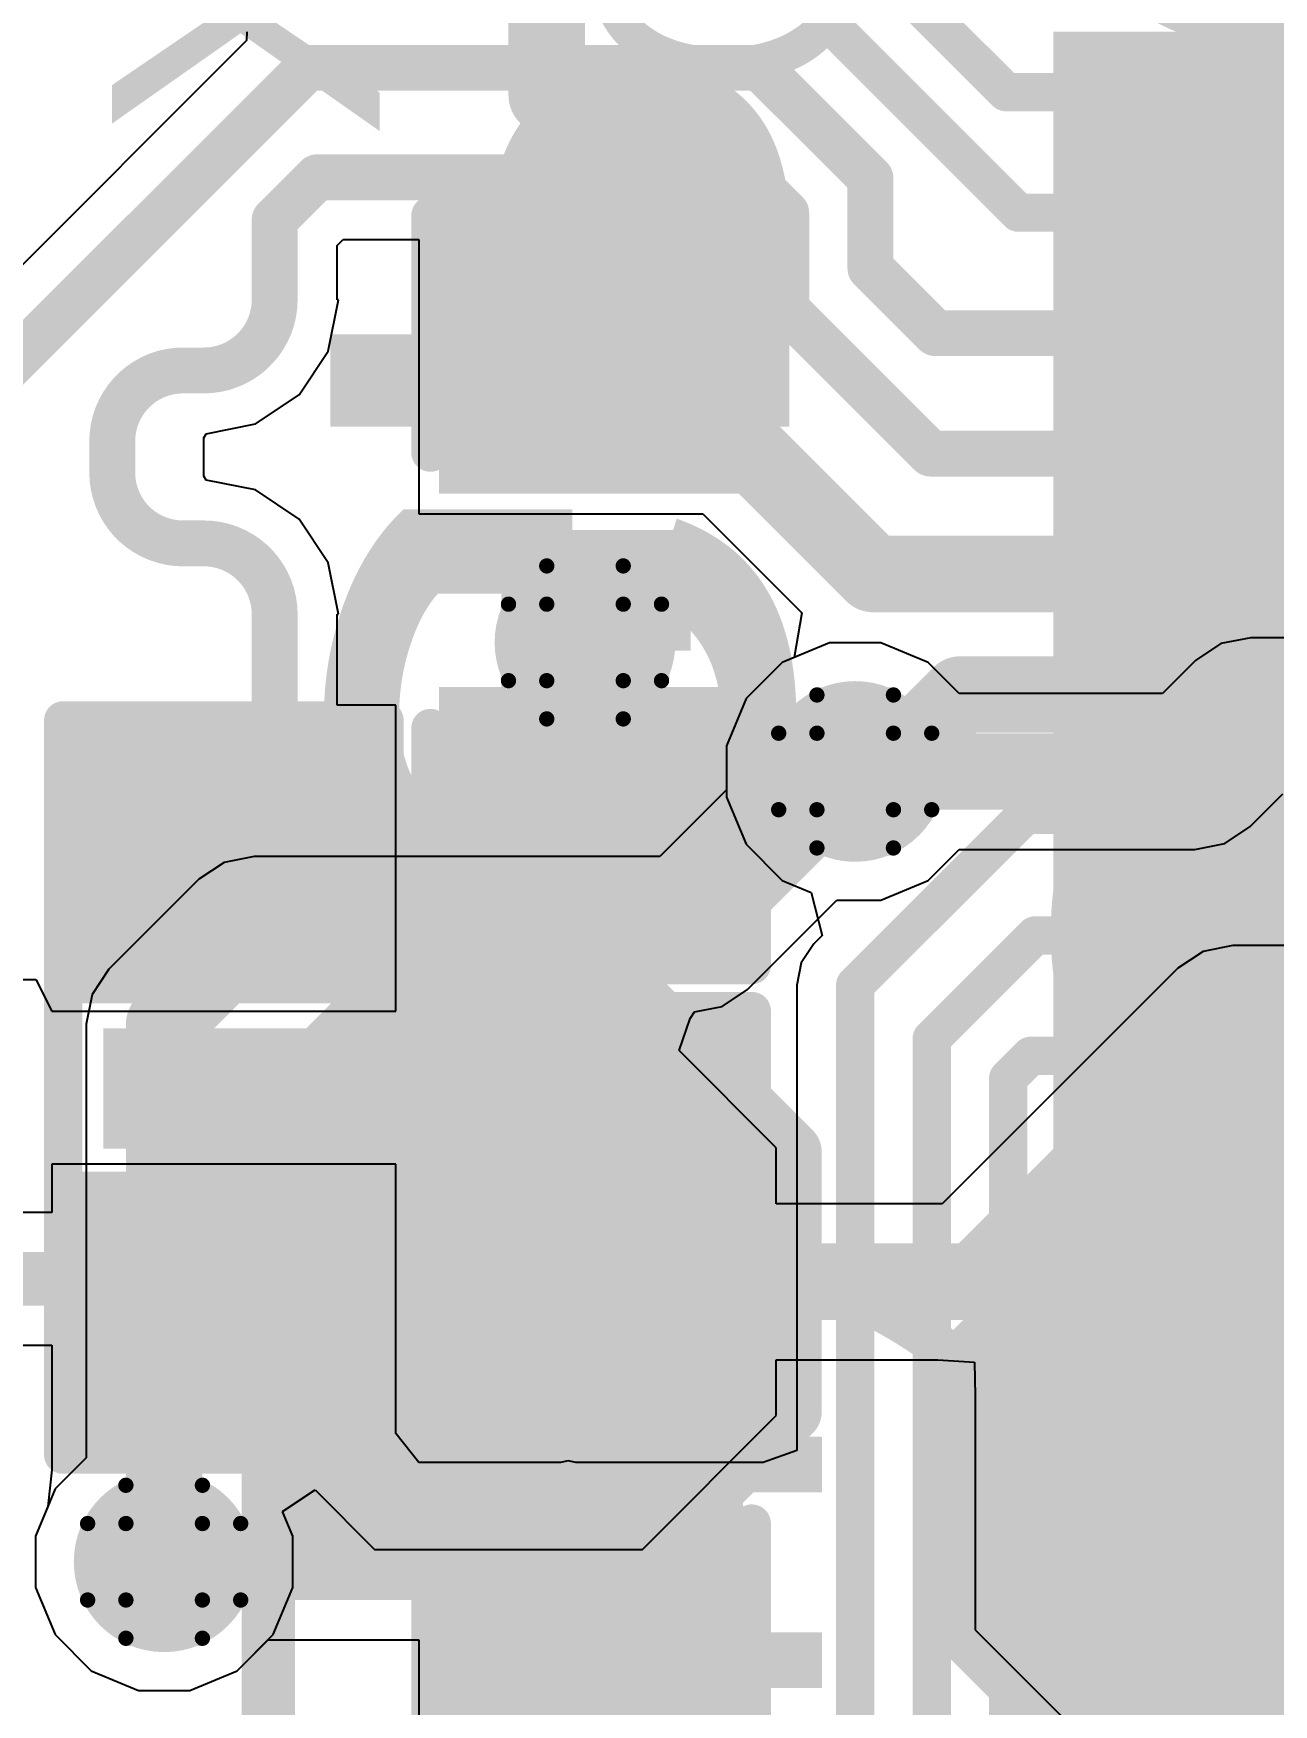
# Model space of a CAD drawing. Header units: inches. Extents: x -25 to 271, y -41 to 15.
# Drawn here: x 59.51 to 63.63, y -14.76 to -9.22 of the extents above; entities that cross this region are included whole.
import ezdxf

# ---------------------------------------------------------------- set-up
doc = ezdxf.new("R2010")
doc.units = ezdxf.units.IN
for name, color, linetype in [('Bottom Layer', 5, 'Continuous'), ('Bottom Overlay', 54, 'Continuous'), ('Bottom Paste', 16, 'Continuous'), ('Bottom Solder', 6, 'Continuous'), ('Dimensions', 6, 'Continuous'), ('Drill Drawing', 1, 'Continuous'), ('Top Glue Points', 56, 'Continuous'), ('Top Layer', 1, 'Continuous'), ('Top Overlay', 2, 'Continuous'), ('Top Paste', 8, 'Continuous'), ('Top Solder', 216, 'Continuous'), ('Via Holes', 16, 'Continuous')]:
    doc.layers.add(name, color=color, linetype=linetype)
doc.styles.add('Arial', font='', dxfattribs={"height": 0.2})
doc.styles.add('Arial_Bold', font='', dxfattribs={"height": 0.2})
doc.styles.get('Arial').set_extended_font_data('Arial')
doc.styles.get('Arial_Bold').set_extended_font_data('Arial', bold=True)

# ---------------------------------------------------------------- blocks, each defined once
blk = doc.blocks.new('CAP_0603_41')
at = {"layer": 'Top Layer'}
for points in [[(-0.381, 0.4445), (-0.381, -0.4445), (-1.143, -0.4445), (-1.143, 0.4445)], [(1.143, 0.4445), (1.143, -0.4445), (0.381, -0.4445), (0.381, 0.4445)]]:
    blk.add_hatch(color=1, dxfattribs=at).paths.add_polyline_path(points)
at = {"layer": 'Top Paste'}
for points in [[(-0.381, 0.4445), (-0.381, -0.4445), (-1.143, -0.4445), (-1.143, 0.4445)], [(1.143, 0.4445), (1.143, -0.4445), (0.381, -0.4445), (0.381, 0.4445)]]:
    blk.add_hatch(color=8, dxfattribs=at).paths.add_polyline_path(points)
at = {"layer": 'Top Solder'}
for points in [[(-0.321, 0.5045), (-0.321, -0.5045), (-1.203, -0.5045), (-1.203, 0.5045)], [(1.203, 0.5045), (1.203, -0.5045), (0.321, -0.5045), (0.321, 0.5045)]]:
    blk.add_hatch(color=216, dxfattribs=at).paths.add_polyline_path(points)
at = {"layer": 'Top Overlay', "const_width": 0.127}
for points in [[(-0.4572, 0.5334), (-1.2446, 0.5334)], [(-1.2446, -0.5334), (-1.2446, 0.5334)], [(1.2446, 0.5334), (0.4572, 0.5334)], [(1.2446, -0.5334), (1.2446, 0.5334)], [(-0.4572, -0.5334), (-1.2446, -0.5334)], [(1.2446, -0.5334), (0.4572, -0.5334)]]:
    blk.add_lwpolyline(points, dxfattribs=at)
at = {"layer": 'Top Overlay', "const_width": 0.0635}
for points in [[(-1.2764, 0.5334, 1), (-1.2128, 0.5334, 1)], [(-1.2764, 0.5334, 1), (-1.2128, 0.5334, 1)], [(-0.4889, 0.5334, 1), (-0.4254, 0.5334, 1)], [(0.4254, 0.5334, 1), (0.4889, 0.5334, 1)], [(1.2128, 0.5334, 1), (1.2764, 0.5334, 1)], [(1.2128, 0.5334, 1), (1.2764, 0.5334, 1)], [(-1.2764, -0.5334, 1), (-1.2128, -0.5334, 1)], [(-1.2764, -0.5334, 1), (-1.2128, -0.5334, 1)], [(-0.4889, -0.5334, 1), (-0.4254, -0.5334, 1)], [(0.4254, -0.5334, 1), (0.4889, -0.5334, 1)], [(1.2128, -0.5334, 1), (1.2764, -0.5334, 1)], [(1.2128, -0.5334, 1), (1.2764, -0.5334, 1)]]:
    blk.add_lwpolyline(points, format="xyb", close=True, dxfattribs=at)
blk = doc.blocks.new('CAP_0603_49')
at = {"layer": 'Top Layer'}
for points in [[(-0.381, 0.4445), (-0.381, -0.4445), (-1.143, -0.4445), (-1.143, 0.4445)], [(1.143, 0.4445), (1.143, -0.4445), (0.381, -0.4445), (0.381, 0.4445)]]:
    blk.add_hatch(color=1, dxfattribs=at).paths.add_polyline_path(points)
at = {"layer": 'Top Paste'}
for points in [[(-0.381, 0.4445), (-0.381, -0.4445), (-1.143, -0.4445), (-1.143, 0.4445)], [(1.143, 0.4445), (1.143, -0.4445), (0.381, -0.4445), (0.381, 0.4445)]]:
    blk.add_hatch(color=8, dxfattribs=at).paths.add_polyline_path(points)
at = {"layer": 'Top Solder'}
for points in [[(-0.321, 0.5045), (-0.321, -0.5045), (-1.203, -0.5045), (-1.203, 0.5045)], [(1.203, 0.5045), (1.203, -0.5045), (0.321, -0.5045), (0.321, 0.5045)]]:
    blk.add_hatch(color=216, dxfattribs=at).paths.add_polyline_path(points)
at = {"layer": 'Top Overlay', "const_width": 0.127}
for points in [[(-0.4572, 0.5334), (-1.2446, 0.5334)], [(-1.2446, -0.5334), (-1.2446, 0.5334)], [(1.2446, 0.5334), (0.4572, 0.5334)], [(1.2446, -0.5334), (1.2446, 0.5334)], [(-0.4572, -0.5334), (-1.2446, -0.5334)], [(1.2446, -0.5334), (0.4572, -0.5334)]]:
    blk.add_lwpolyline(points, dxfattribs=at)
at = {"layer": 'Top Overlay', "const_width": 0.0635}
for points in [[(-1.2764, 0.5334, 1), (-1.2128, 0.5334, 1)], [(-1.2764, 0.5334, 1), (-1.2128, 0.5334, 1)], [(-0.4889, 0.5334, 1), (-0.4254, 0.5334, 1)], [(0.4254, 0.5334, 1), (0.4889, 0.5334, 1)], [(1.2128, 0.5334, 1), (1.2764, 0.5334, 1)], [(1.2128, 0.5334, 1), (1.2764, 0.5334, 1)], [(-1.2764, -0.5334, 1), (-1.2128, -0.5334, 1)], [(-1.2764, -0.5334, 1), (-1.2128, -0.5334, 1)], [(-0.4889, -0.5334, 1), (-0.4254, -0.5334, 1)], [(0.4254, -0.5334, 1), (0.4889, -0.5334, 1)], [(1.2128, -0.5334, 1), (1.2764, -0.5334, 1)], [(1.2128, -0.5334, 1), (1.2764, -0.5334, 1)]]:
    blk.add_lwpolyline(points, format="xyb", close=True, dxfattribs=at)
blk = doc.blocks.new('RES_0603_117')
at = {"layer": 'Top Layer'}
for points in [[(-0.381, 0.4445), (-0.381, -0.4445), (-1.143, -0.4445), (-1.143, 0.4445)], [(1.143, 0.4445), (1.143, -0.4445), (0.381, -0.4445), (0.381, 0.4445)]]:
    blk.add_hatch(color=1, dxfattribs=at).paths.add_polyline_path(points)
at = {"layer": 'Top Paste'}
for points in [[(-0.381, 0.4445), (-0.381, -0.4445), (-1.143, -0.4445), (-1.143, 0.4445)], [(1.143, 0.4445), (1.143, -0.4445), (0.381, -0.4445), (0.381, 0.4445)]]:
    blk.add_hatch(color=8, dxfattribs=at).paths.add_polyline_path(points)
at = {"layer": 'Top Solder'}
for points in [[(-0.2794, 0.5461), (-0.2794, -0.5461), (-1.2446, -0.5461), (-1.2446, 0.5461)], [(1.2446, 0.5461), (1.2446, -0.5461), (0.2794, -0.5461), (0.2794, 0.5461)]]:
    blk.add_hatch(color=216, dxfattribs=at).paths.add_polyline_path(points)
at = {"layer": 'Top Overlay', "const_width": 0.127}
for points in [[(-1.2192, -0.5334), (-1.2192, 0.5334)], [(1.2192, 0.5334), (-1.2192, 0.5334)], [(1.2192, -0.5334), (1.2192, 0.5334)], [(1.2192, -0.5334), (-1.2192, -0.5334)]]:
    blk.add_lwpolyline(points, dxfattribs=at)
at = {"layer": 'Top Overlay', "const_width": 0.0635}
for points in [[(-1.25095, 0.5334, 1), (-1.18745, 0.5334, 1)], [(-1.25095, 0.5334, 1), (-1.18745, 0.5334, 1)], [(1.18745, 0.5334, 1), (1.25095, 0.5334, 1)], [(1.18745, 0.5334, 1), (1.25095, 0.5334, 1)], [(-1.25095, -0.5334, 1), (-1.18745, -0.5334, 1)], [(-1.25095, -0.5334, 1), (-1.18745, -0.5334, 1)], [(1.18745, -0.5334, 1), (1.25095, -0.5334, 1)], [(1.18745, -0.5334, 1), (1.25095, -0.5334, 1)]]:
    blk.add_lwpolyline(points, format="xyb", close=True, dxfattribs=at)
blk = doc.blocks.new('QFN_56__7X7__128')
at = {"layer": 'Top Layer'}
for points in [[(-1.5, -3.8755), (-1.5, -3.0005), (-1.3, -3.0005), (-1.3, -3.8755)], [(-1.1, -3.8755), (-1.1, -3.0005), (-0.9, -3.0005), (-0.9, -3.8755)], [(-0.7, -3.8755), (-0.7, -3.0005), (-0.5, -3.0005), (-0.5, -3.8755)], [(-0.3, -3.8755), (-0.3, -3.0005), (-0.1, -3.0005), (-0.1, -3.8755)], [(0.1, -3.8755), (0.1, -3.0005), (0.3, -3.0005), (0.3, -3.8755)], [(0.5, -3.8755), (0.5, -3.0005), (0.7, -3.0005), (0.7, -3.8755)], [(0.9, -3.8755), (0.9, -3.0005), (1.1, -3.0005), (1.1, -3.8755)], [(1.3, -3.8755), (1.3, -3.0005), (1.5, -3.0005), (1.5, -3.8755)], [(1.7, -3.8755), (1.7, -3.0005), (1.9, -3.0005), (1.9, -3.8755)], [(2.1, -3.8755), (2.1, -3.0005), (2.3, -3.0005), (2.3, -3.8755)], [(2.5, -3.8755), (2.5, -3.0005), (2.7, -3.0005), (2.7, -3.8755)]]:
    blk.add_hatch(color=1, dxfattribs=at).paths.add_polyline_path(points)
at = {"layer": 'Top Paste'}
for points in [[(-1.5, -3.8755), (-1.5, -3.0005), (-1.3, -3.0005), (-1.3, -3.8755)], [(-1.1, -3.8755), (-1.1, -3.0005), (-0.9, -3.0005), (-0.9, -3.8755)], [(-0.7, -3.8755), (-0.7, -3.0005), (-0.5, -3.0005), (-0.5, -3.8755)], [(-0.3, -3.8755), (-0.3, -3.0005), (-0.1, -3.0005), (-0.1, -3.8755)], [(0.1, -3.8755), (0.1, -3.0005), (0.3, -3.0005), (0.3, -3.8755)], [(0.5, -3.8755), (0.5, -3.0005), (0.7, -3.0005), (0.7, -3.8755)], [(0.9, -3.8755), (0.9, -3.0005), (1.1, -3.0005), (1.1, -3.8755)], [(1.3, -3.8755), (1.3, -3.0005), (1.5, -3.0005), (1.5, -3.8755)], [(1.7, -3.8755), (1.7, -3.0005), (1.9, -3.0005), (1.9, -3.8755)], [(2.1, -3.8755), (2.1, -3.0005), (2.3, -3.0005), (2.3, -3.8755)], [(2.5, -3.8755), (2.5, -3.0005), (2.7, -3.0005), (2.7, -3.8755)]]:
    blk.add_hatch(color=8, dxfattribs=at).paths.add_polyline_path(points)
at = {"layer": 'Top Solder'}
for points in [[(-1.6016, -3.9771), (-1.6016, -2.8989), (-1.1984, -2.8989), (-1.1984, -3.9771)], [(-1.2016, -3.9771), (-1.2016, -2.8989), (-0.7984, -2.8989), (-0.7984, -3.9771)], [(-0.8016, -3.9771), (-0.8016, -2.8989), (-0.3984, -2.8989), (-0.3984, -3.9771)], [(-0.4016, -3.9771), (-0.4016, -2.8989), (0.0016, -2.8989), (0.0016, -3.9771)], [(-0.0016, -3.9771), (-0.0016, -2.8989), (0.4016, -2.8989), (0.4016, -3.9771)], [(0.3984, -3.9771), (0.3984, -2.8989), (0.8016, -2.8989), (0.8016, -3.9771)], [(0.7984, -3.9771), (0.7984, -2.8989), (1.2016, -2.8989), (1.2016, -3.9771)], [(1.1984, -3.9771), (1.1984, -2.8989), (1.6016, -2.8989), (1.6016, -3.9771)], [(1.5984, -3.9771), (1.5984, -2.8989), (2.0016, -2.8989), (2.0016, -3.9771)], [(1.9984, -3.9771), (1.9984, -2.8989), (2.4016, -2.8989), (2.4016, -3.9771)], [(2.3984, -3.9771), (2.3984, -2.8989), (2.8016, -2.8989), (2.8016, -3.9771)]]:
    blk.add_hatch(color=216, dxfattribs=at).paths.add_polyline_path(points)
at = {"layer": 'Top Overlay', "const_width": 0.2}
for points in [[(3.5, -3.5), (3.5, -3)], [(3.5, -3.5), (3, -3.5)]]:
    blk.add_lwpolyline(points, dxfattribs=at)
at = {"layer": 'Top Overlay', "const_width": 0.1}
for points in [[(2.95, -3.5, 1), (3.05, -3.5, 1)], [(3.45, -3.5, 1), (3.55, -3.5, 1)], [(3.45, -3.5, 1), (3.55, -3.5, 1)]]:
    blk.add_lwpolyline(points, format="xyb", close=True, dxfattribs=at)
blk = doc.blocks.new('TEST_POINT_B_135')
at = {"layer": 'Bottom Layer'}
blk.add_hatch(color=5, dxfattribs=at).paths.add_polyline_path([(0.381, 0.762), (-0.381, 0.762), (-0.762, 0.381), (-0.762, -0.381), (-0.381, -0.762), (0.381, -0.762), (0.762, -0.381), (0.762, 0.381)])
at = {"layer": 'Bottom Paste'}
blk.add_hatch(color=16, dxfattribs=at).paths.add_polyline_path([(0.381, 0.762), (-0.381, 0.762), (-0.762, 0.381), (-0.762, -0.381), (-0.381, -0.762), (0.381, -0.762), (0.762, -0.381), (0.762, 0.381)])
at = {"layer": 'Bottom Solder'}
blk.add_hatch(color=6, dxfattribs=at).paths.add_polyline_path([(0.4318, 0.8636), (-0.4318, 0.8636), (-0.8636, 0.4318), (-0.8636, -0.4318), (-0.4318, -0.8636), (0.4318, -0.8636), (0.8636, -0.4318), (0.8636, 0.4318)])
at = {"layer": 'Bottom Overlay', "const_width": 0.2}
for points in [[(-0.4318, 0.9398), (-0.9398, 0.4318)], [(0.4318, 0.9398), (-0.4318, 0.9398)], [(0.9398, 0.4318), (0.4318, 0.9398)], [(-0.9398, 0.4318), (-0.9398, -0.4318)], [(0.9398, 0.4318), (0.9398, -0.4318)], [(-0.4318, -0.9398), (-0.9398, -0.4318)], [(0.9398, -0.4318), (0.4318, -0.9398)], [(0.4318, -0.9398), (-0.4318, -0.9398)]]:
    blk.add_lwpolyline(points, dxfattribs=at)
at = {"layer": 'Bottom Overlay', "const_width": 0.1}
for points in [[(-0.4818, 0.9398, 1), (-0.3818, 0.9398, 1)], [(-0.4818, 0.9398, 1), (-0.3818, 0.9398, 1)], [(0.3818, 0.9398, 1), (0.4818, 0.9398, 1)], [(0.3818, 0.9398, 1), (0.4818, 0.9398, 1)], [(-0.9898, 0.4318, 1), (-0.8898, 0.4318, 1)], [(-0.9898, 0.4318, 1), (-0.8898, 0.4318, 1)], [(0.8898, 0.4318, 1), (0.9898, 0.4318, 1)], [(0.8898, 0.4318, 1), (0.9898, 0.4318, 1)], [(-0.9898, -0.4318, 1), (-0.8898, -0.4318, 1)], [(-0.9898, -0.4318, 1), (-0.8898, -0.4318, 1)], [(0.8898, -0.4318, 1), (0.9898, -0.4318, 1)], [(0.8898, -0.4318, 1), (0.9898, -0.4318, 1)], [(-0.4818, -0.9398, 1), (-0.3818, -0.9398, 1)], [(-0.4818, -0.9398, 1), (-0.3818, -0.9398, 1)], [(0.3818, -0.9398, 1), (0.4818, -0.9398, 1)], [(0.3818, -0.9398, 1), (0.4818, -0.9398, 1)]]:
    blk.add_lwpolyline(points, format="xyb", close=True, dxfattribs=at)
blk = doc.blocks.new('TEST_POINT_B_136')
at = {"layer": 'Bottom Layer'}
blk.add_hatch(color=5, dxfattribs=at).paths.add_polyline_path([(0.381, 0.762), (-0.381, 0.762), (-0.762, 0.381), (-0.762, -0.381), (-0.381, -0.762), (0.381, -0.762), (0.762, -0.381), (0.762, 0.381)])
at = {"layer": 'Bottom Paste'}
blk.add_hatch(color=16, dxfattribs=at).paths.add_polyline_path([(0.381, 0.762), (-0.381, 0.762), (-0.762, 0.381), (-0.762, -0.381), (-0.381, -0.762), (0.381, -0.762), (0.762, -0.381), (0.762, 0.381)])
at = {"layer": 'Bottom Solder'}
blk.add_hatch(color=6, dxfattribs=at).paths.add_polyline_path([(0.4318, 0.8636), (-0.4318, 0.8636), (-0.8636, 0.4318), (-0.8636, -0.4318), (-0.4318, -0.8636), (0.4318, -0.8636), (0.8636, -0.4318), (0.8636, 0.4318)])
at = {"layer": 'Bottom Overlay', "const_width": 0.2}
for points in [[(-0.4318, 0.9398), (-0.9398, 0.4318)], [(0.4318, 0.9398), (-0.4318, 0.9398)], [(0.9398, 0.4318), (0.4318, 0.9398)], [(-0.9398, 0.4318), (-0.9398, -0.4318)], [(0.9398, 0.4318), (0.9398, -0.4318)], [(-0.4318, -0.9398), (-0.9398, -0.4318)], [(0.9398, -0.4318), (0.4318, -0.9398)], [(0.4318, -0.9398), (-0.4318, -0.9398)]]:
    blk.add_lwpolyline(points, dxfattribs=at)
at = {"layer": 'Bottom Overlay', "const_width": 0.1}
for points in [[(-0.4818, 0.9398, 1), (-0.3818, 0.9398, 1)], [(-0.4818, 0.9398, 1), (-0.3818, 0.9398, 1)], [(0.3818, 0.9398, 1), (0.4818, 0.9398, 1)], [(0.3818, 0.9398, 1), (0.4818, 0.9398, 1)], [(-0.9898, 0.4318, 1), (-0.8898, 0.4318, 1)], [(-0.9898, 0.4318, 1), (-0.8898, 0.4318, 1)], [(0.8898, 0.4318, 1), (0.9898, 0.4318, 1)], [(0.8898, 0.4318, 1), (0.9898, 0.4318, 1)], [(-0.9898, -0.4318, 1), (-0.8898, -0.4318, 1)], [(-0.9898, -0.4318, 1), (-0.8898, -0.4318, 1)], [(0.8898, -0.4318, 1), (0.9898, -0.4318, 1)], [(0.8898, -0.4318, 1), (0.9898, -0.4318, 1)], [(-0.4818, -0.9398, 1), (-0.3818, -0.9398, 1)], [(-0.4818, -0.9398, 1), (-0.3818, -0.9398, 1)], [(0.3818, -0.9398, 1), (0.4818, -0.9398, 1)], [(0.3818, -0.9398, 1), (0.4818, -0.9398, 1)]]:
    blk.add_lwpolyline(points, format="xyb", close=True, dxfattribs=at)

msp = doc.modelspace()

# ---------------------------------------------------------------- hatches: boundary and pattern name
at = {"layer": 'Bottom Layer'}
h = msp.add_hatch(color=5, dxfattribs=at)
edge = h.paths.add_edge_path()
edge.add_arc((61.341, -11.2375), 0.3, 0, 360)
h = msp.add_hatch(color=5, dxfattribs=at)
edge = h.paths.add_edge_path()
edge.add_arc((62.2379, -11.666), 0.3, 0, 360)
h = msp.add_hatch(color=5, dxfattribs=at)
edge = h.paths.add_edge_path()
edge.add_arc((59.944, -14.2903), 0.3, 0, 360)
at = {"layer": 'Top Glue Points'}
for points in [[(61.0916, -10.8646), (61.0916, -11.2644), (61.6915, -11.2644), (61.6915, -10.8646)], [(59.7421, -12.9187), (60.5422, -12.9187), (60.5422, -12.5189), (59.7421, -12.5189)], [(61.0916, -13.5062), (61.0916, -13.906), (61.6915, -13.906), (61.6915, -13.5062)]]:
    msp.add_hatch(color=56, dxfattribs=at).paths.add_polyline_path(points)
at = {"layer": 'Top Layer'}
h = msp.add_hatch(color=1, dxfattribs=at)
edge = h.paths.add_edge_path()
edge.add_arc((61.341, -11.2375), 0.3, 0, 360)
h = msp.add_hatch(color=1, dxfattribs=at)
edge = h.paths.add_edge_path()
edge.add_arc((62.2379, -11.666), 0.3, 0, 360)
msp.add_hatch(color=1, dxfattribs=at).paths.add_polyline_path([(62.992, -13.6398), (63.881, -13.6398), (63.881, -13.3096), (62.992, -13.3096)])
h = msp.add_hatch(color=1, dxfattribs=at)
edge = h.paths.add_edge_path()
edge.add_arc((59.944, -14.2903), 0.3, 0, 360)
at = {"layer": 'Via Holes'}
h = msp.add_hatch(color=7, dxfattribs=at)
edge = h.paths.add_edge_path()
edge.add_arc((61.341, -11.2375), 0.15, 0, 360)
h = msp.add_hatch(color=7, dxfattribs=at)
edge = h.paths.add_edge_path()
edge.add_arc((62.2379, -11.666), 0.15, 0, 360)
h = msp.add_hatch(color=7, dxfattribs=at)
edge = h.paths.add_edge_path()
edge.add_arc((59.944, -14.2903), 0.15, 0, 360)

# ---------------------------------------------------------------- linework, layer by layer
at = {"layer": 'Bottom Layer'}
for p, q in [((62.153, -11.239), (61.996, -11.304)), ((62.3228, -11.239), (62.153, -11.239)), ((62.4798, -11.304), (62.3228, -11.239)), ((63.4517, -11.2415), (63.3676, -11.2977)), ((63.5508, -11.2218), (63.4517, -11.2415)), ((64.3997, -11.2218), (63.5508, -11.2218)), ((61.996, -11.304), (61.8759, -11.4242)), ((62.5828, -11.4071), (62.4798, -11.304)), ((63.3676, -11.2977), (63.2583, -11.4071)), ((61.8759, -11.4242), (61.8109, -11.5811)), ((63.2583, -11.4071), (62.5828, -11.4071)), ((61.8109, -11.5811), (61.8109, -11.7268)), ((61.8109, -11.7268), (61.5896, -11.9481)), ((63.5487, -11.8492), (63.658, -11.7398)), ((63.4646, -11.9053), (63.5487, -11.8492)), ((62.4798, -12.028), (62.5828, -11.925)), ((62.5828, -11.925), (63.3655, -11.925)), ((63.3655, -11.925), (63.4646, -11.9053)), ((60.1434, -11.9678), (60.0594, -12.024)), ((60.2425, -11.9481), (60.1434, -11.9678)), ((61.5896, -11.9481), (60.2425, -11.9481)), ((60.0594, -12.024), (59.7609, -12.3225)), ((62.3228, -12.093), (62.4798, -12.028)), ((61.88, -12.3902), (62.1771, -12.093)), ((62.1771, -12.093), (62.3228, -12.093)), ((63.3925, -12.2633), (63.3085, -12.3195)), ((63.4916, -12.2436), (63.3925, -12.2633)), ((63.9627, -12.2436), (63.4916, -12.2436)), ((59.7609, -12.3225), (59.7047, -12.4065)), ((63.3085, -12.3195), (62.5265, -13.1014)), ((59.7047, -12.4065), (59.685, -12.5056)), ((61.7959, -12.4464), (61.88, -12.3902)), ((61.6897, -12.4868), (61.7043, -12.4646)), ((61.7043, -12.4646), (61.7959, -12.4464)), ((59.685, -12.5056), (59.685, -13.9454)), ((61.6532, -12.5931), (61.6897, -12.4868)), ((61.976, -12.9159), (61.6532, -12.5931)), ((61.976, -13.1014), (61.976, -12.9159)), ((62.5265, -13.1014), (61.976, -13.1014)), ((61.976, -13.8049), (61.976, -13.6194)), ((61.976, -13.6194), (62.5126, -13.6194)), ((62.5126, -13.6194), (62.634, -13.627)), ((62.634, -13.627), (62.6364, -13.7395)), ((62.6364, -13.7395), (62.6364, -14.5161)), ((61.5315, -14.2494), (61.976, -13.8049)), ((59.685, -13.9454), (59.582, -14.0484)), ((59.582, -14.0484), (59.517, -14.2054)), ((60.3372, -14.1237), (60.4448, -14.0517)), ((60.4448, -14.0517), (60.6425, -14.2494)), ((60.371, -14.2054), (60.3372, -14.1237)), ((59.517, -14.2054), (59.517, -14.3752)), ((60.371, -14.3752), (60.371, -14.2054)), ((60.6425, -14.2494), (61.5315, -14.2494)), ((59.517, -14.3752), (59.582, -14.5322)), ((60.306, -14.5322), (60.371, -14.3752)), ((59.582, -14.5322), (59.7021, -14.6523)), ((60.1859, -14.6523), (60.306, -14.5322)), ((62.6364, -14.5161), (63.0809, -14.9606)), ((59.7021, -14.6523), (59.8591, -14.7173)), ((60.0289, -14.7173), (60.1859, -14.6523)), ((59.8591, -14.7173), (60.0289, -14.7173))]:
    msp.add_line(p, q, dxfattribs=at)
for points, const_width in [([(63.3655, -11.666), (63.5508, -11.4808)], 0.254), ([(63.5508, -11.4808), (64.7446, -11.4808)], 0.254), ([(61.6968, -12.2071), (62.2379, -11.666)], 0.254), ([(62.2379, -11.666), (63.3655, -11.666)], 0.254), ([(59.944, -12.5056), (60.2425, -12.2071)], 0.254), ([(60.2425, -12.2071), (61.6968, -12.2071)], 0.254), ([(59.944, -14.2903), (59.944, -12.5056)], 0.254), ([(62.6338, -13.3604), (63.4916, -12.5026)], 0.254), ([(63.4916, -12.5026), (64.2916, -12.5026)], 0.254), ([(61.1886, -13.3604), (62.6338, -13.3604)], 0.254), ([(63.5254, -13.7668), (64.0656, -13.7668)], 0.254), ([(63.5254, -14.0716), (63.5254, -13.7668)], 0.127)]:
    msp.add_lwpolyline(points, dxfattribs=dict(at, const_width=const_width))
for points, const_width in [([(63.4873, -11.4808, 1), (63.6143, -11.4808, 1)], 0.127), ([(63.4873, -11.4808, 1), (63.6143, -11.4808, 1)], 0.127), ([(62.1744, -11.666, 1), (62.3014, -11.666, 1)], 0.127), ([(62.1744, -11.666, 1), (62.3014, -11.666, 1)], 0.127), ([(63.302, -11.666, 1), (63.429, -11.666, 1)], 0.127), ([(63.302, -11.666, 1), (63.429, -11.666, 1)], 0.127), ([(60.179, -12.2071, 1), (60.306, -12.2071, 1)], 0.127), ([(60.179, -12.2071, 1), (60.306, -12.2071, 1)], 0.127), ([(61.6333, -12.2071, 1), (61.7603, -12.2071, 1)], 0.127), ([(61.6333, -12.2071, 1), (61.7603, -12.2071, 1)], 0.127), ([(59.8805, -12.5056, 1), (60.0075, -12.5056, 1)], 0.127), ([(59.8805, -12.5056, 1), (60.0075, -12.5056, 1)], 0.127), ([(63.4281, -12.5026, 1), (63.5551, -12.5026, 1)], 0.127), ([(63.4281, -12.5026, 1), (63.5551, -12.5026, 1)], 0.127), ([(61.1251, -13.3604, 1), (61.2521, -13.3604, 1)], 0.127), ([(62.5703, -13.3604, 1), (62.6973, -13.3604, 1)], 0.127), ([(62.5703, -13.3604, 1), (62.6973, -13.3604, 1)], 0.127), ([(63.4619, -13.7668, 1), (63.5889, -13.7668, 1)], 0.127), ([(63.4937, -13.7668, 1), (63.5572, -13.7668, 1)], 0.0635), ([(63.4937, -14.0716, 1), (63.5572, -14.0716, 1)], 0.0635), ([(59.8805, -14.2903, 1), (60.0075, -14.2903, 1)], 0.127)]:
    msp.add_lwpolyline(points, format="xyb", close=True, dxfattribs=dict(at, const_width=const_width))
at = {"layer": 'Dimensions', "const_width": 0.254}
msp.add_lwpolyline([(61.214, -9.4211), (61.214, -4.0113)], dxfattribs=at)
at = {"layer": 'Dimensions', "const_width": 0.127}
msp.add_lwpolyline([(61.1505, -9.4211, 1), (61.2775, -9.4211, 1)], format="xyb", close=True, dxfattribs=at)
at = {"layer": 'Drill Drawing', "const_width": 0.0508}
for points in [[(61.214, -11.1105), (61.214, -10.9835)], [(61.214, -10.9835), (61.468, -10.9835)], [(61.468, -11.1105), (61.468, -10.9835)], [(61.087, -11.3645), (61.087, -11.1105)], [(61.087, -11.1105), (61.214, -11.1105)], [(61.468, -11.1105), (61.595, -11.1105)], [(61.595, -11.3645), (61.595, -11.1105)], [(61.087, -11.3645), (61.214, -11.3645)], [(61.214, -11.4915), (61.214, -11.3645)], [(61.468, -11.3645), (61.595, -11.3645)], [(61.468, -11.4915), (61.468, -11.3645)], [(62.1109, -11.539), (62.1109, -11.412)], [(62.1109, -11.412), (62.3649, -11.412)], [(62.3649, -11.539), (62.3649, -11.412)], [(61.214, -11.4915), (61.468, -11.4915)], [(61.9839, -11.793), (61.9839, -11.539)], [(61.9839, -11.539), (62.1109, -11.539)], [(62.3649, -11.539), (62.4919, -11.539)], [(62.4919, -11.793), (62.4919, -11.539)], [(61.9839, -11.793), (62.1109, -11.793)], [(62.1109, -11.92), (62.1109, -11.793)], [(62.3649, -11.793), (62.4919, -11.793)], [(62.3649, -11.92), (62.3649, -11.793)], [(62.1109, -11.92), (62.3649, -11.92)], [(59.817, -14.1633), (59.817, -14.0363)], [(59.817, -14.0363), (60.071, -14.0363)], [(60.071, -14.1633), (60.071, -14.0363)], [(59.69, -14.4173), (59.69, -14.1633)], [(59.69, -14.1633), (59.817, -14.1633)], [(60.071, -14.1633), (60.198, -14.1633)], [(60.198, -14.4173), (60.198, -14.1633)], [(59.69, -14.4173), (59.817, -14.4173)], [(59.817, -14.5443), (59.817, -14.4173)], [(60.071, -14.4173), (60.198, -14.4173)], [(60.071, -14.5443), (60.071, -14.4173)], [(59.817, -14.5443), (60.071, -14.5443)]]:
    msp.add_lwpolyline(points, dxfattribs=at)
at = {"layer": 'Drill Drawing', "const_width": 0.0254}
for points in [[(61.2013, -10.9835, 1), (61.2267, -10.9835, 1)], [(61.2013, -10.9835, 1), (61.2267, -10.9835, 1)], [(61.4553, -10.9835, 1), (61.4807, -10.9835, 1)], [(61.4553, -10.9835, 1), (61.4807, -10.9835, 1)], [(61.0743, -11.1105, 1), (61.0997, -11.1105, 1)], [(61.0743, -11.1105, 1), (61.0997, -11.1105, 1)], [(61.2013, -11.1105, 1), (61.2267, -11.1105, 1)], [(61.2013, -11.1105, 1), (61.2267, -11.1105, 1)], [(61.4553, -11.1105, 1), (61.4807, -11.1105, 1)], [(61.4553, -11.1105, 1), (61.4807, -11.1105, 1)], [(61.5823, -11.1105, 1), (61.6077, -11.1105, 1)], [(61.5823, -11.1105, 1), (61.6077, -11.1105, 1)], [(61.0743, -11.3645, 1), (61.0997, -11.3645, 1)], [(61.0743, -11.3645, 1), (61.0997, -11.3645, 1)], [(61.2013, -11.3645, 1), (61.2267, -11.3645, 1)], [(61.2013, -11.3645, 1), (61.2267, -11.3645, 1)], [(61.4553, -11.3645, 1), (61.4807, -11.3645, 1)], [(61.4553, -11.3645, 1), (61.4807, -11.3645, 1)], [(61.5823, -11.3645, 1), (61.6077, -11.3645, 1)], [(61.5823, -11.3645, 1), (61.6077, -11.3645, 1)], [(62.0982, -11.412, 1), (62.1236, -11.412, 1)], [(62.0982, -11.412, 1), (62.1236, -11.412, 1)], [(62.3522, -11.412, 1), (62.3776, -11.412, 1)], [(62.3522, -11.412, 1), (62.3776, -11.412, 1)], [(61.2013, -11.4915, 1), (61.2267, -11.4915, 1)], [(61.2013, -11.4915, 1), (61.2267, -11.4915, 1)], [(61.4553, -11.4915, 1), (61.4807, -11.4915, 1)], [(61.4553, -11.4915, 1), (61.4807, -11.4915, 1)], [(61.9712, -11.539, 1), (61.9966, -11.539, 1)], [(61.9712, -11.539, 1), (61.9966, -11.539, 1)], [(62.0982, -11.539, 1), (62.1236, -11.539, 1)], [(62.0982, -11.539, 1), (62.1236, -11.539, 1)], [(62.3522, -11.539, 1), (62.3776, -11.539, 1)], [(62.3522, -11.539, 1), (62.3776, -11.539, 1)], [(62.4792, -11.539, 1), (62.5046, -11.539, 1)], [(62.4792, -11.539, 1), (62.5046, -11.539, 1)], [(61.9712, -11.793, 1), (61.9966, -11.793, 1)], [(61.9712, -11.793, 1), (61.9966, -11.793, 1)], [(62.0982, -11.793, 1), (62.1236, -11.793, 1)], [(62.0982, -11.793, 1), (62.1236, -11.793, 1)], [(62.3522, -11.793, 1), (62.3776, -11.793, 1)], [(62.3522, -11.793, 1), (62.3776, -11.793, 1)], [(62.4792, -11.793, 1), (62.5046, -11.793, 1)], [(62.4792, -11.793, 1), (62.5046, -11.793, 1)], [(62.0982, -11.92, 1), (62.1236, -11.92, 1)], [(62.0982, -11.92, 1), (62.1236, -11.92, 1)], [(62.3522, -11.92, 1), (62.3776, -11.92, 1)], [(62.3522, -11.92, 1), (62.3776, -11.92, 1)], [(59.8043, -14.0363, 1), (59.8297, -14.0363, 1)], [(59.8043, -14.0363, 1), (59.8297, -14.0363, 1)], [(60.0583, -14.0363, 1), (60.0837, -14.0363, 1)], [(60.0583, -14.0363, 1), (60.0837, -14.0363, 1)], [(59.6773, -14.1633, 1), (59.7027, -14.1633, 1)], [(59.6773, -14.1633, 1), (59.7027, -14.1633, 1)], [(59.8043, -14.1633, 1), (59.8297, -14.1633, 1)], [(59.8043, -14.1633, 1), (59.8297, -14.1633, 1)], [(60.0583, -14.1633, 1), (60.0837, -14.1633, 1)], [(60.0583, -14.1633, 1), (60.0837, -14.1633, 1)], [(60.1853, -14.1633, 1), (60.2107, -14.1633, 1)], [(60.1853, -14.1633, 1), (60.2107, -14.1633, 1)], [(59.6773, -14.4173, 1), (59.7027, -14.4173, 1)], [(59.6773, -14.4173, 1), (59.7027, -14.4173, 1)], [(59.8043, -14.4173, 1), (59.8297, -14.4173, 1)], [(59.8043, -14.4173, 1), (59.8297, -14.4173, 1)], [(60.0583, -14.4173, 1), (60.0837, -14.4173, 1)], [(60.0583, -14.4173, 1), (60.0837, -14.4173, 1)], [(60.1853, -14.4173, 1), (60.2107, -14.4173, 1)], [(60.1853, -14.4173, 1), (60.2107, -14.4173, 1)], [(59.8043, -14.5443, 1), (59.8297, -14.5443, 1)], [(59.8043, -14.5443, 1), (59.8297, -14.5443, 1)], [(60.0583, -14.5443, 1), (60.0837, -14.5443, 1)], [(60.0583, -14.5443, 1), (60.0837, -14.5443, 1)]]:
    msp.add_lwpolyline(points, format="xyb", close=True, dxfattribs=at)
at = {"layer": 'Top Layer'}
for p, q in [((60.2179, -9.2096), (60.2178, -9.2392)), ((60.2178, -9.2392), (59.1997, -10.2573)), ((60.5181, -9.92), (60.538, -9.9001)), ((60.5181, -10.0994), (60.5181, -9.92)), ((60.538, -9.9001), (60.7898, -9.9001)), ((60.7898, -9.9001), (60.7898, -10.8105)), ((60.4887, -10.2704), (60.5227, -10.0994)), ((60.5227, -10.0994), (60.5181, -10.0994)), ((60.3919, -10.4153), (60.4887, -10.2704)), ((60.2469, -10.5122), (60.3919, -10.4153)), ((60.0839, -10.5446), (60.2469, -10.5122)), ((60.076, -10.558), (60.0839, -10.5446)), ((60.076, -10.6851), (60.076, -10.558)), ((60.0839, -10.6985), (60.076, -10.6851)), ((60.2469, -10.7309), (60.0839, -10.6985)), ((60.3919, -10.8278), (60.2469, -10.7309)), ((60.7898, -10.8105), (61.7317, -10.8105)), ((61.7317, -10.8105), (62.0609, -11.1397)), ((60.4887, -10.9727), (60.3919, -10.8278)), ((60.5227, -11.1436), (60.4887, -10.9727)), ((60.5181, -11.4455), (60.5181, -11.1436)), ((60.5181, -11.1436), (60.5227, -11.1436)), ((62.0609, -11.1397), (62.0354, -11.2877)), ((61.996, -11.304), (61.8759, -11.4242)), ((62.0354, -11.2877), (61.996, -11.304)), ((61.8759, -11.4242), (61.8109, -11.5811)), ((60.7136, -11.4455), (60.5181, -11.4455)), ((60.7136, -12.4615), (60.7136, -11.4455)), ((61.8109, -11.5811), (61.8109, -11.751)), ((61.8109, -11.751), (61.8759, -11.9079)), ((61.8759, -11.9079), (61.996, -12.028)), ((61.996, -12.028), (62.0914, -12.0675)), ((62.0914, -12.0675), (62.1282, -12.2104)), ((62.1006, -12.238), (62.0585, -12.301)), ((62.1282, -12.2104), (62.1006, -12.238)), ((62.0585, -12.301), (62.0437, -12.3753)), ((59.1802, -12.3565), (59.5175, -12.3565)), ((59.5175, -12.3565), (59.5706, -12.4615)), ((62.0437, -12.3753), (62.0437, -13.9211)), ((59.5706, -12.4615), (59.6132, -12.4615)), ((59.6132, -12.4615), (59.6132, -12.4615)), ((59.6132, -12.4615), (60.7136, -12.4615)), ((60.7136, -12.9695), (59.5706, -12.9695)), ((59.5706, -12.9695), (59.5706, -13.1304)), ((60.7136, -13.8647), (60.7136, -12.9695)), ((59.5706, -13.1304), (59.3801, -13.1304)), ((59.3801, -13.5706), (59.5706, -13.5706)), ((59.5706, -13.5706), (59.5706, -13.9855)), ((60.7898, -13.9601), (60.7136, -13.8647)), ((62.0437, -13.9211), (61.9328, -13.9601)), ((60.8301, -13.9601), (60.7898, -13.9601)), ((61.2601, -13.9601), (60.8301, -13.9601)), ((61.2851, -13.9551), (61.2601, -13.9601)), ((61.3101, -13.9601), (61.2851, -13.9551)), ((61.9167, -13.9601), (61.3101, -13.9601)), ((61.9328, -13.9601), (61.9167, -13.9601)), ((59.5706, -13.9855), (59.5577, -14.1071)), ((59.5706, -13.9855), (59.5706, -13.9855)), ((59.5577, -14.1071), (59.517, -14.2054)), ((59.517, -14.2054), (59.517, -14.3752)), ((59.517, -14.3752), (59.582, -14.5322)), ((59.582, -14.5322), (59.7021, -14.6523)), ((60.1859, -14.6523), (60.2889, -14.5493)), ((60.2889, -14.5493), (60.7898, -14.5493)), ((60.7898, -14.5493), (60.7898, -14.9761)), ((59.7021, -14.6523), (59.8591, -14.7173)), ((60.0289, -14.7173), (60.1859, -14.6523)), ((59.8591, -14.7173), (60.0289, -14.7173))]:
    msp.add_line(p, q, dxfattribs=at)
for points, const_width in [([(61.3802, -8.0516), (62.7392, -9.4106)], 0.127), ([(61.8876, -8.9182), (62.78, -9.8106)], 0.127), ([(59.2855, -10.4644), (60.4205, -9.3295)], 0.1524), ([(60.4205, -9.3295), (61.9217, -9.3295)], 0.1524), ([(61.9217, -9.3295), (62.2884, -9.6962)], 0.1524), ([(62.7392, -9.4106), (63.4351, -9.4106)], 0.127), ([(60.3109, -9.8342), (60.4522, -9.6929)], 0.1524), ([(60.4522, -9.6929), (61.6832, -9.6929)], 0.1524), ([(61.6832, -9.6929), (61.89, -9.6929)], 0.1524), ([(61.89, -9.6929), (62.009, -9.8119)], 0.1524), ([(62.2884, -9.9946), (62.2884, -9.6962)], 0.1524), ([(60.3109, -10.0994), (60.3109, -9.8342)], 0.1524), ([(62.009, -10.0187), (62.009, -9.8119)], 0.1524), ([(62.78, -9.8106), (63.4351, -9.8106)], 0.127), ([(62.2884, -9.9946), (62.5043, -10.2105)], 0.1524), ([(62.009, -10.1313), (62.009, -10.0187)], 0.1524), ([(62.009, -10.1313), (62.4882, -10.6105)], 0.1524), ([(61.6026, -10.3152), (61.6026, -10.2517)], 0.254), ([(62.5043, -10.2105), (63.4351, -10.2105)], 0.1524), ([(61.6026, -10.3152), (62.2979, -11.0105)], 0.254), ([(60.0066, -10.3344), (60.076, -10.3344)], 0.1524), ([(59.7717, -10.6737), (59.7717, -10.5693)], 0.1524), ([(62.4882, -10.6105), (63.4351, -10.6105)], 0.1524), ([(60.0066, -10.9087), (60.076, -10.9087)], 0.1524), ([(62.2979, -11.0105), (63.4351, -11.0105)], 0.254), ([(60.3109, -11.4964), (60.3109, -11.1436)], 0.1524), ([(62.3315, -11.666), (62.5871, -11.4105)], 0.254), ([(62.5871, -11.4105), (63.4351, -11.4105)], 0.254), ([(59.8029, -12.0044), (60.3109, -11.4964)], 0.1524), ([(62.2379, -11.666), (62.3315, -11.666)], 0.254), ([(62.2379, -12.3753), (62.803, -11.8102)], 0.127), ([(62.803, -11.8102), (63.4351, -11.8102)], 0.127), ([(62.4919, -12.5536), (62.8352, -12.2103)], 0.127), ([(62.8352, -12.2103), (63.4351, -12.2103)], 0.127), ([(62.2379, -15.4057), (62.2379, -12.3753)], 0.127), ([(62.4919, -15.8453), (62.4919, -12.5536)], 0.127), ([(62.7459, -12.6847), (62.8203, -12.6103)], 0.127), ([(62.8203, -12.6103), (63.4351, -12.6103)], 0.127), ([(62.7459, -16.2712), (62.7459, -12.6847)], 0.127), ([(63.4351, -13.0105), (64.2252, -13.0105)], 0.127), ([(58.9601, -13.3505), (59.7611, -13.3505)], 0.1778), ([(59.7611, -13.3505), (59.8881, -13.4775)], 0.1778), ([(59.7611, -13.3505), (60.3961, -13.3505)], 0.1778), ([(63.4351, -13.4102), (63.4582, -13.4102)], 0.1778), ([(63.4582, -13.4102), (63.4695, -13.4216)], 0.1778), ([(63.4695, -16.0613), (63.4695, -13.4216)], 0.1778), ([(61.2089, -14.2903), (61.2851, -14.2141)], 0.254), ([(59.944, -14.2903), (61.2089, -14.2903)], 0.254)]:
    msp.add_lwpolyline(points, dxfattribs=dict(at, const_width=const_width))
for points, const_width in [([(60.3824, -9.3295, 1), (60.4586, -9.3295, 1)], 0.0762), ([(60.3824, -9.3295, 1), (60.4586, -9.3295, 1)], 0.0762), ([(61.8836, -9.3295, 1), (61.9598, -9.3295, 1)], 0.0762), ([(61.8836, -9.3295, 1), (61.9598, -9.3295, 1)], 0.0762), ([(62.7074, -9.4106, 1), (62.7709, -9.4106, 1)], 0.0635), ([(62.7074, -9.4106, 1), (62.7709, -9.4106, 1)], 0.0635), ([(63.4034, -9.4106, 1), (63.4669, -9.4106, 1)], 0.0635), ([(60.4141, -9.6929, 1), (60.4903, -9.6929, 1)], 0.0762), ([(60.4141, -9.6929, 1), (60.4903, -9.6929, 1)], 0.0762), ([(61.6451, -9.6929, 1), (61.7213, -9.6929, 1)], 0.0762), ([(61.6451, -9.6929, 1), (61.7213, -9.6929, 1)], 0.0762), ([(61.8519, -9.6929, 1), (61.9281, -9.6929, 1)], 0.0762), ([(61.8519, -9.6929, 1), (61.9281, -9.6929, 1)], 0.0762), ([(62.2503, -9.6962, 1), (62.3265, -9.6962, 1)], 0.0762), ([(62.2503, -9.6962, 1), (62.3265, -9.6962, 1)], 0.0762), ([(60.2728, -9.8342, 1), (60.349, -9.8342, 1)], 0.0762), ([(60.2728, -9.8342, 1), (60.349, -9.8342, 1)], 0.0762), ([(61.9709, -9.8119, 1), (62.0471, -9.8119, 1)], 0.0762), ([(61.9709, -9.8119, 1), (62.0471, -9.8119, 1)], 0.0762), ([(62.7483, -9.8106, 1), (62.8118, -9.8106, 1)], 0.0635), ([(62.7483, -9.8106, 1), (62.8118, -9.8106, 1)], 0.0635), ([(63.4034, -9.8106, 1), (63.4669, -9.8106, 1)], 0.0635), ([(62.2503, -9.9946, 1), (62.3265, -9.9946, 1)], 0.0762), ([(62.2503, -9.9946, 1), (62.3265, -9.9946, 1)], 0.0762), ([(61.9709, -10.0187, 1), (62.0471, -10.0187, 1)], 0.0762), ([(61.9709, -10.0187, 1), (62.0471, -10.0187, 1)], 0.0762), ([(60.2728, -10.0994, 1), (60.349, -10.0994, 1)], 0.0762), ([(60.2728, -10.0994, 1), (60.349, -10.0994, 1)], 0.0762), ([(61.9709, -10.1313, 1), (62.0471, -10.1313, 1)], 0.0762), ([(61.9709, -10.1313, 1), (62.0471, -10.1313, 1)], 0.0762), ([(61.5391, -10.2517, 1), (61.6661, -10.2517, 1)], 0.127), ([(62.4662, -10.2105, 1), (62.5424, -10.2105, 1)], 0.0762), ([(62.4662, -10.2105, 1), (62.5424, -10.2105, 1)], 0.0762), ([(63.397, -10.2105, 1), (63.4732, -10.2105, 1)], 0.0762), ([(61.5391, -10.3152, 1), (61.6661, -10.3152, 1)], 0.127), ([(61.5391, -10.3152, 1), (61.6661, -10.3152, 1)], 0.127), ([(59.9685, -10.3344, 1), (60.0447, -10.3344, 1)], 0.0762), ([(59.9685, -10.3344, 1), (60.0447, -10.3344, 1)], 0.0762), ([(60.0379, -10.3344, 1), (60.1141, -10.3344, 1)], 0.0762), ([(60.0379, -10.3344, 1), (60.1141, -10.3344, 1)], 0.0762), ([(59.7336, -10.5693, 1), (59.8098, -10.5693, 1)], 0.0762), ([(59.7336, -10.5693, 1), (59.8098, -10.5693, 1)], 0.0762), ([(62.4501, -10.6105, 1), (62.5263, -10.6105, 1)], 0.0762), ([(62.4501, -10.6105, 1), (62.5263, -10.6105, 1)], 0.0762), ([(63.397, -10.6105, 1), (63.4732, -10.6105, 1)], 0.0762), ([(59.7336, -10.6737, 1), (59.8098, -10.6737, 1)], 0.0762), ([(59.7336, -10.6737, 1), (59.8098, -10.6737, 1)], 0.0762), ([(59.9685, -10.9087, 1), (60.0447, -10.9087, 1)], 0.0762), ([(59.9685, -10.9087, 1), (60.0447, -10.9087, 1)], 0.0762), ([(60.0379, -10.9087, 1), (60.1141, -10.9087, 1)], 0.0762), ([(60.0379, -10.9087, 1), (60.1141, -10.9087, 1)], 0.0762), ([(62.2344, -11.0105, 1), (62.3614, -11.0105, 1)], 0.127), ([(62.2344, -11.0105, 1), (62.3614, -11.0105, 1)], 0.127), ([(63.3716, -11.0105, 1), (63.4986, -11.0105, 1)], 0.127), ([(60.2728, -11.1436, 1), (60.349, -11.1436, 1)], 0.0762), ([(60.2728, -11.1436, 1), (60.349, -11.1436, 1)], 0.0762), ([(62.5236, -11.4105, 1), (62.6506, -11.4105, 1)], 0.127), ([(62.5236, -11.4105, 1), (62.6506, -11.4105, 1)], 0.127), ([(63.3716, -11.4105, 1), (63.4986, -11.4105, 1)], 0.127), ([(60.2728, -11.4964, 1), (60.349, -11.4964, 1)], 0.0762), ([(60.2728, -11.4964, 1), (60.349, -11.4964, 1)], 0.0762), ([(62.1744, -11.666, 1), (62.3014, -11.666, 1)], 0.127), ([(62.268, -11.666, 1), (62.395, -11.666, 1)], 0.127), ([(62.268, -11.666, 1), (62.395, -11.666, 1)], 0.127), ([(62.7712, -11.8102, 1), (62.8347, -11.8102, 1)], 0.0635), ([(62.7712, -11.8102, 1), (62.8347, -11.8102, 1)], 0.0635), ([(63.4034, -11.8102, 1), (63.4669, -11.8102, 1)], 0.0635), ([(59.7648, -12.0044, 1), (59.841, -12.0044, 1)], 0.0762), ([(62.8034, -12.2103, 1), (62.8669, -12.2103, 1)], 0.0635), ([(62.8034, -12.2103, 1), (62.8669, -12.2103, 1)], 0.0635), ([(63.4034, -12.2103, 1), (63.4669, -12.2103, 1)], 0.0635), ([(62.2061, -12.3753, 1), (62.2696, -12.3753, 1)], 0.0635), ([(62.2061, -12.3753, 1), (62.2696, -12.3753, 1)], 0.0635), ([(62.4601, -12.5536, 1), (62.5236, -12.5536, 1)], 0.0635), ([(62.4601, -12.5536, 1), (62.5236, -12.5536, 1)], 0.0635), ([(62.7885, -12.6103, 1), (62.852, -12.6103, 1)], 0.0635), ([(62.7885, -12.6103, 1), (62.852, -12.6103, 1)], 0.0635), ([(63.4034, -12.6103, 1), (63.4669, -12.6103, 1)], 0.0635), ([(62.7141, -12.6847, 1), (62.7776, -12.6847, 1)], 0.0635), ([(62.7141, -12.6847, 1), (62.7776, -12.6847, 1)], 0.0635), ([(63.4034, -13.0105, 1), (63.4669, -13.0105, 1)], 0.0635), ([(59.7167, -13.3505, 1), (59.8056, -13.3505, 1)], 0.0889), ([(59.7167, -13.3505, 1), (59.8056, -13.3505, 1)], 0.0889), ([(59.7167, -13.3505, 1), (59.8056, -13.3505, 1)], 0.0889), ([(60.3517, -13.3505, 1), (60.4406, -13.3505, 1)], 0.0889), ([(63.3907, -13.4102, 1), (63.4796, -13.4102, 1)], 0.0889), ([(63.4137, -13.4102, 1), (63.5026, -13.4102, 1)], 0.0889), ([(63.4137, -13.4102, 1), (63.5026, -13.4102, 1)], 0.0889), ([(63.4251, -13.4216, 1), (63.514, -13.4216, 1)], 0.0889), ([(63.4251, -13.4216, 1), (63.514, -13.4216, 1)], 0.0889), ([(59.8437, -13.4775, 1), (59.9326, -13.4775, 1)], 0.0889), ([(61.2216, -14.2141, 1), (61.3486, -14.2141, 1)], 0.127), ([(59.8805, -14.2903, 1), (60.0075, -14.2903, 1)], 0.127), ([(61.1454, -14.2903, 1), (61.2724, -14.2903, 1)], 0.127), ([(61.1454, -14.2903, 1), (61.2724, -14.2903, 1)], 0.127)]:
    msp.add_lwpolyline(points, format="xyb", close=True, dxfattribs=dict(at, const_width=const_width))
at = {"layer": 'Top Layer', "const_width": 0.1524}
for points in [[(60.3109, -10.0994, -0.414214), (60.076, -10.3344)], [(59.7717, -10.5693, -0.414214), (60.0066, -10.3344)], [(60.0066, -10.9087, -0.414214), (59.7717, -10.6737)], [(60.076, -10.9087, -0.414214), (60.3109, -11.1436)]]:
    msp.add_lwpolyline(points, format="xyb", dxfattribs=at)
at = {"layer": 'Top Overlay', "const_width": 0.1778}
msp.add_lwpolyline([(60.2897, -14.9451), (60.2897, -13.9855)], dxfattribs=at)
at = {"layer": 'Top Overlay', "const_width": 0.0889}
msp.add_lwpolyline([(60.2452, -13.9855, 1), (60.3341, -13.9855, 1)], format="xyb", close=True, dxfattribs=at)

# ---------------------------------------------------------------- block references
for name, p, rotation in [('QFN_56__7X7__128', (66.8731, -10.8105), 270), ('CAP_0603_41', (61.3613, -11.0645), 270), ('RES_0603_117', (60.1421, -12.7155), 270), ('TEST_POINT_B_135', (61.087, -13.3604), 180), ('CAP_0603_49', (61.3613, -13.7061), 270), ('TEST_POINT_B_136', (63.5254, -14.0716), 180)]:
    msp.add_blockref(name, p, dxfattribs=dict(rotation=rotation))

# ---------------------------------------------------------------- texts
at = {"layer": 'Bottom Overlay', "style": 'Arial_Bold', "text_generation_flag": 2}
for s, p in [('GPIO16', (60.4957, -12.319)), ('GPIO18', (62.9087, -13.0302))]:
    msp.add_text(s, height=1.524, rotation=270, dxfattribs=at).set_placement(p)
at = {"layer": 'Dimensions', "style": 'Arial'}
msp.add_text('2.30 (cm)', height=1.524, rotation=90, dxfattribs=at).set_placement((62.1282, -22.0156))
at = {"layer": 'Top Overlay', "style": 'Arial'}
for s, p in [('C21', (62.2503, -9.4426)), ('X1', (60.6596, -9.5677))]:
    msp.add_text(s, height=0.889, rotation=90, dxfattribs=at).set_placement(p)

doc.saveas('drawing.dxf')
